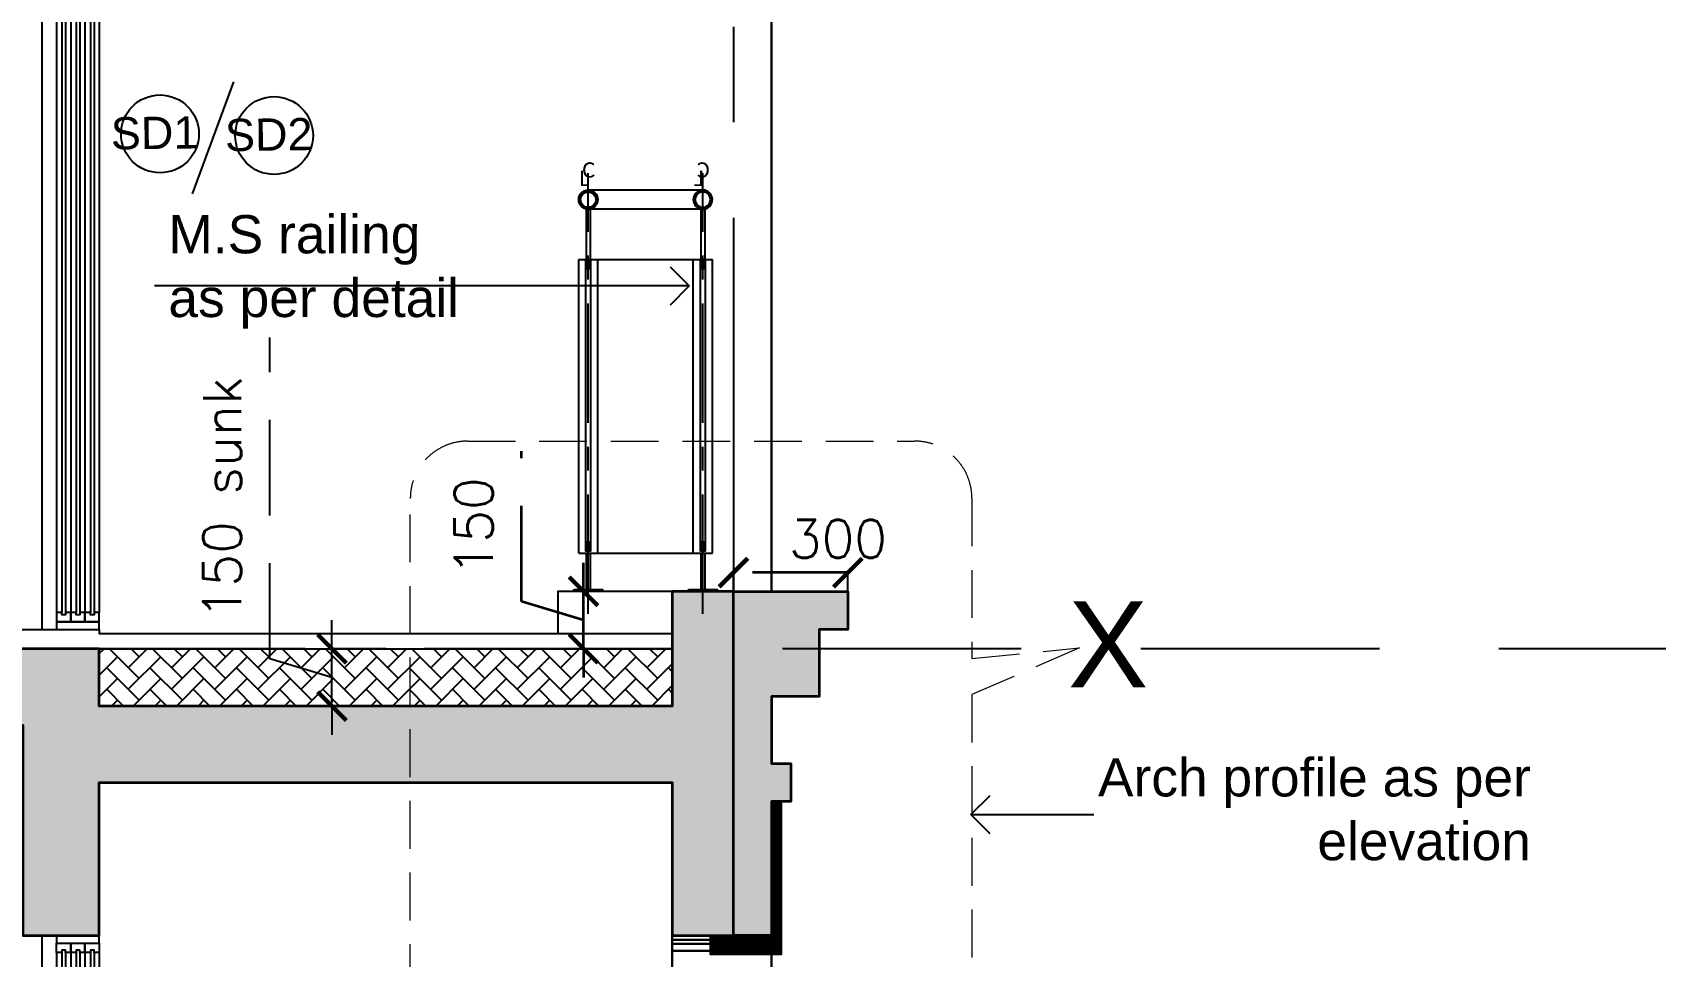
# Model space of a CAD drawing. Header units: millimetres. Extents: x 1066295 to 1300022, y -5734212 to -5454663.
# Drawn here: x 1120826 to 1125075, y -5541799 to -5539381 of the extents above; entities that cross this region are included whole.
import ezdxf
from ezdxf.enums import TextEntityAlignment as Align

# ---------------------------------------------------------------- set-up
doc = ezdxf.new("R2010")
doc.units = ezdxf.units.MM
doc.header["$LTSCALE"] = 1000
doc.header["$MEASUREMENT"] = 0
for name, pattern in [('AUDIT_D_120904163729-0', [0]), ('T9_PROFILE SECTIONS$0$AUDIT_D_120904163729-0', [0]), ('T9_PROFILE SECTIONS$0$CENTER', [2, 1.25, -0.25, 0.25, -0.25]), ('T9_PROFILE SECTIONS$0$HIDDEN', [0.375, 0.25, -0.125]), ('T9_PROFILE SECTIONS$0$HIDDEN2', [0.1875, 0.125, -0.0625]), ('T9_PROFILE SECTIONS$0$PHANTOM2', [1.25, 0.625, -0.125, 0.125, -0.125, 0.125, -0.125]), ('T9_PROFILE SECTIONS$0$T10(T7 IS SIMILAR BUT MIRROR) - DIMENSION & TEXTING$0$HIDDEN', [0.375, 0.25, -0.125])]:
    doc.linetypes.add(name, pattern=pattern)
doc.layers.get('0').update_dxf_attribs({"linetype": 'AUDIT_D_120904163729-0'})
for name, color, linetype in [('T9_PROFILE SECTIONS$0$a-alu frame', 4, 'Continuous'), ('T9_PROFILE SECTIONS$0$A-BUILDING LINE TURNS HERE', 252, 'T9_PROFILE SECTIONS$0$PHANTOM2'), ('T9_PROFILE SECTIONS$0$A-DIM', 2, 'Continuous'), ('T9_PROFILE SECTIONS$0$a-ele', 8, 'Continuous'), ('T9_PROFILE SECTIONS$0$A-SUNK SLAB', 251, 'T9_PROFILE SECTIONS$0$AUDIT_D_120904163729-0'), ('T9_PROFILE SECTIONS$0$a-window', 5, 'Continuous'), ('T9_PROFILE SECTIONS$0$DETAIL TEXT', 84, 'T9_PROFILE SECTIONS$0$HIDDEN'), ('T9_PROFILE SECTIONS$0$Elev 01', 8, 'Continuous'), ('T9_PROFILE SECTIONS$0$Elev 01 @ 1', 8, 'Continuous'), ('T9_PROFILE SECTIONS$0$ELEV 5', 8, 'Continuous'), ('T9_PROFILE SECTIONS$0$F.F.L', 36, 'Continuous'), ('T9_PROFILE SECTIONS$0$GLASS', 5, 'Continuous'), ('T9_PROFILE SECTIONS$0$HATCH 150', 8, 'Continuous'), ('T9_PROFILE SECTIONS$0$Leader', 2, 'T9_PROFILE SECTIONS$0$AUDIT_D_120904163729-0'), ('T9_PROFILE SECTIONS$0$LEVEL', 7, 'Continuous'), ('T9_PROFILE SECTIONS$0$T10(T7 IS SIMILAR BUT MIRROR) - DIMENSION & TEXTING$0$A-DIMENSIONS', 2, 'T9_PROFILE SECTIONS$0$T10(T7 IS SIMILAR BUT MIRROR) - DIMENSION & TEXTING$0$HIDDEN'), ('T9_PROFILE SECTIONS$0$TEXT ROOM', 7, 'Continuous'), ('T9_PROFILE SECTIONS$0$TYPICAL UNITS$0$a-door-no', 104, 'Continuous')]:
    doc.layers.add(name, color=color, linetype=linetype)
for name, color, linetype, lineweight in [('T9_PROFILE SECTIONS$0$A-DIMENSION', 2, 'Continuous', 35), ('T9_PROFILE SECTIONS$0$A-SLAB', 3, 'Continuous', 35), ('T9_PROFILE SECTIONS$0$ele', 1, 'Continuous', 30), ('T9_PROFILE SECTIONS$0$R0-18-10-2014-T1-1st Podium Floor Plan$0$Text', 7, 'Continuous', 0)]:
    doc.layers.add(name, color=color, linetype=linetype, lineweight=lineweight)
doc.styles.add('T9_PROFILE SECTIONS$0$arial', font='sanss___.ttf')
doc.styles.add('T9_PROFILE SECTIONS$0$ARIAL ARROW', font='arial.ttf')
doc.styles.add('T9_PROFILE SECTIONS$0$Romans 1', font='romans.shx', dxfattribs={"height": 100})
doc.styles.add('T9_PROFILE SECTIONS$0$TYPICAL UNITS$0$LODHA STANDERD', font='sanss___.ttf')
doc.dimstyles.new('T9_PROFILE SECTIONS$0$ALPINE S', dxfattribs={"dimscale": 0, "dimtxt": 100, "dimasz": 75, "dimexe": 0, "dimexo": 0, "dimgap": 75, "dimtad": 1, "dimdec": 0, "dimzin": 0, "dimdsep": 46, "dimtxsty": 'T9_PROFILE SECTIONS$0$Romans 1', "dimblk": 'T9_PROFILE SECTIONS$0$_ArchTick', "dimcen": 0.09, "dimclrd": 256, "dimclre": 256, "dimclrt": 7, "dimadec": 0, "dimazin": 0, "dimtfac": 1, "dimtdec": 0, "dimtofl": 0, "dimtmove": 1, "dimatfit": 0, "dimldrblk": 'T9_PROFILE SECTIONS$0$_Open90', "dimfxl": 1, "dimtolj": 1, "dimtzin": 0, "dimarcsym": 0})

# ---------------------------------------------------------------- blocks, each defined once
blk = doc.blocks.new('T9_PROFILE SECTIONS$0$window with railing')
at = {"layer": 'T9_PROFILE SECTIONS$0$a-ele'}
blk.add_lwpolyline([(-11244.9, -340863.7), (-11244.9, -338663.7)], dxfattribs=at)
at = {"layer": 'T9_PROFILE SECTIONS$0$a-window', "color": 250}
for p, q in [((-11394.9, -338708.7), (-11394.9, -340818.7)), ((-11381.6, -338708.7), (-11381.6, -340818.7)), ((-11371.6, -338708.7), (-11371.6, -340818.7))]:
    blk.add_line(p, q, dxfattribs=at)
at = {"layer": 'T9_PROFILE SECTIONS$0$a-window', "color": 1}
for p, q in [((-11357.4, -338708.7), (-11357.4, -340818.7)), ((-11319.9, -338708.7), (-11319.9, -340818.7)), ((-11319.9, -338708.7), (-11319.9, -340818.7)), ((-11282.4, -338708.7), (-11282.4, -340818.7))]:
    blk.add_line(p, q, dxfattribs=at)
at = {"layer": 'T9_PROFILE SECTIONS$0$a-window', "color": 5}
for p, q in [((-11344.1, -338708.7), (-11344.1, -340818.7)), ((-11334.1, -338708.7), (-11334.1, -340818.7)), ((-11306.6, -338708.7), (-11306.6, -340818.7)), ((-11296.6, -338708.7), (-11296.6, -340818.7))]:
    blk.add_line(p, q, dxfattribs=at)
at = {"layer": 'T9_PROFILE SECTIONS$0$a-window', "color": 4}
for points in [[(-11394.9, -338683.7), (-11394.9, -338663.7), (-11282.4, -338663.7), (-11282.4, -338683.7)], [(-11371.6, -338708.7), (-11357.4, -338708.7), (-11357.4, -338683.7), (-11394.9, -338683.7), (-11394.9, -338708.7), (-11381.6, -338708.7), (-11381.6, -338702.7), (-11371.6, -338702.7)], [(-11334.1, -338708.7), (-11319.9, -338708.7), (-11319.9, -338683.7), (-11357.4, -338683.7), (-11357.4, -338708.7), (-11344.1, -338708.7), (-11344.1, -338702.7), (-11334.1, -338702.7)], [(-11296.6, -338708.7), (-11282.4, -338708.7), (-11282.4, -338683.7), (-11319.9, -338683.7), (-11319.9, -338708.7), (-11306.6, -338708.7), (-11306.6, -338702.7), (-11296.6, -338702.7)], [(-11371.6, -340818.7), (-11357.4, -340818.7), (-11357.4, -340843.7), (-11394.9, -340843.7), (-11394.9, -340818.7), (-11381.6, -340818.7), (-11381.6, -340824.7), (-11371.6, -340824.7)], [(-11334.1, -340818.7), (-11319.9, -340818.7), (-11319.9, -340843.7), (-11357.4, -340843.7), (-11357.4, -340818.7), (-11344.1, -340818.7), (-11344.1, -340824.7), (-11334.1, -340824.7)], [(-11296.6, -340818.7), (-11282.4, -340818.7), (-11282.4, -340843.7), (-11319.9, -340843.7), (-11319.9, -340818.7), (-11306.6, -340818.7), (-11306.6, -340824.7), (-11296.6, -340824.7)], [(-11394.9, -340863.7), (-11394.9, -340843.7), (-11282.4, -340843.7), (-11282.4, -340863.7)]]:
    blk.add_lwpolyline(points, close=True, dxfattribs=at)
blk = doc.blocks.new('T9_PROFILE SECTIONS$0$A$C6E3644B4')
at = {"layer": 'T9_PROFILE SECTIONS$0$A-DIM', "ltscale": 0.7}
h = blk.add_hatch(color=8, dxfattribs=at)
edge = h.paths.add_edge_path()
edge.add_arc((0, 1025), 25, 0, 360)
edge = h.paths.add_edge_path(flags=17)
edge.add_arc((0, 1025), 20, 0, 360)
for points in [[(6, 868.7), (-6, 868.7), (-6, 843.7), (6, 843.7)], [(6, 130), (-6, 130), (-6, 105), (6, 105)]]:
    blk.add_hatch(color=8, dxfattribs=at).paths.add_polyline_path(points)
at = {"layer": 'T9_PROFILE SECTIONS$0$A-DIM', "color": 5, "linetype": 'T9_PROFILE SECTIONS$0$CENTER', "ltscale": 0.25}
blk.add_line((0, -59), (0, 1094.7), dxfattribs=at)
at = {"layer": 'T9_PROFILE SECTIONS$0$A-DIM', "ltscale": 0.7}
for p, q in [((-5, 1000.1), (-5, 868.4)), ((5, 1000.1), (5, 868.4)), ((25, 868.4), (-25, 868.4)), ((-25, 100.4), (-25, 868.4)), ((25, 100.4), (25, 868.4)), ((25, 100.4), (-25, 100.4)), ((-5, 100.4), (-5, 5)), ((5, 100.4), (5, 5))]:
    blk.add_line(p, q, dxfattribs=at)
blk.add_lwpolyline([(37.5, 5), (-37.5, 5), (-37.5, 0), (37.5, 0)], close=True, dxfattribs=at)
for radius in [25, 20]:
    blk.add_circle((0, 1025), radius, dxfattribs=at)
at = {"layer": 'T9_PROFILE SECTIONS$0$GLASS', "ltscale": 0.7}
for points in [[(-6, 868.4), (-6, 843.7), (6, 843.7), (6, 868.4)], [(-6, 105), (6, 105), (6, 868.4), (-6, 868.4)], [(-6, 130), (-6, 105), (6, 105), (6, 130)]]:
    blk.add_lwpolyline(points, close=True, dxfattribs=at)
at = {"layer": 'T9_PROFILE SECTIONS$0$DETAIL TEXT', "color": 0, "char_height": 40, "width": 489.252, "attachment_point": 1, "style": 'T9_PROFILE SECTIONS$0$arial'}
for s, insert in [('{\\fCalibri|b0|i0|c0|p34;C}', (-17.8, 1122.7)), ('{\\fCalibri|b0|i0|c0|p34;L}', (-2.8, 1100.5))]:
    blk.add_mtext(s, dxfattribs=dict(at, insert=insert))
blk = doc.blocks.new('T9_PROFILE SECTIONS$0$_ArchTick')
at = {"color": 0, "linetype": 'ByBlock', "const_width": 0.15}
blk.add_lwpolyline([(-0.5, -0.5), (0.5, 0.5)], dxfattribs=at)
blk = doc.blocks.new('T9_PROFILE SECTIONS$0$87i')
at = {"layer": 'T9_PROFILE SECTIONS$0$ELEV 5', "ltscale": 0.7}
blk.add_line((1323521.8, -5678204.4), (1325621.8, -5678204.4), dxfattribs=at)
at = {"layer": 'T9_PROFILE SECTIONS$0$a-alu frame', "linetype": 'Continuous', "xscale": -1, "rotation": 270}
blk.add_blockref('T9_PROFILE SECTIONS$0$window with railing', (1664285.5, -5665049.5, 0), dxfattribs=at)
blk = doc.blocks.new('*D860')
at = {"layer": 'T9_PROFILE SECTIONS$0$A-DIMENSION', "linetype": 'T9_PROFILE SECTIONS$0$HIDDEN', "lineweight": -2, "transparency": 16777216}
for p, q in [((1124406.2, -5538445.1), (1124406.2, -5538396)), ((1124706.2, -5538445.1), (1124706.2, -5538396))]:
    blk.add_line(p, q, dxfattribs=at)
at = {"layer": 'T9_PROFILE SECTIONS$0$A-DIMENSION', "linetype": 'T9_PROFILE SECTIONS$0$HIDDEN', "transparency": 16777216}
blk.add_line((1124706.2, -5538396), (1124406.2, -5538396), dxfattribs=at)
at = {"layer": 'T9_PROFILE SECTIONS$0$A-DIMENSION', "linetype": 'ByBlock', "transparency": 16777216, "xscale": 75, "yscale": 75, "zscale": 75, "rotation": 180}
blk.add_blockref('T9_PROFILE SECTIONS$0$_ArchTick', (1124406.2, -5538396), dxfattribs=at)
at = {"layer": 'T9_PROFILE SECTIONS$0$A-DIMENSION', "linetype": 'ByBlock', "transparency": 16777216, "xscale": 75, "yscale": 75, "zscale": 75}
blk.add_blockref('T9_PROFILE SECTIONS$0$_ArchTick', (1124706.2, -5538396), dxfattribs=at)
at = {"layer": 'T9_PROFILE SECTIONS$0$A-DIMENSION', "color": 7, "linetype": 'ByBlock', "transparency": 16777216, "insert": (1124680, -5538307.5), "char_height": 100, "attachment_point": 5, "style": 'T9_PROFILE SECTIONS$0$Romans 1'}
blk.add_mtext('\\A1;300', dxfattribs=at)
blk = doc.blocks.new('T9_PROFILE SECTIONS$0$_Open90')
at = {"color": 0, "linetype": 'ByBlock', "lineweight": -2}
for p, q in [((0, 0), (-1, 0)), ((-0.5, 0.5), (0, 0)), ((0, 0), (-0.5, -0.5))]:
    blk.add_line(p, q, dxfattribs=at)
blk = doc.blocks.new('*D861')
at = {"layer": 'T9_PROFILE SECTIONS$0$A-DIMENSION', "linetype": 'T9_PROFILE SECTIONS$0$HIDDEN', "transparency": 16777216}
for p, q in [((1123851.5, -5538471.3), (1123851.5, -5538078.4)), ((1124014, -5538445.1), (1124014, -5538370.1)), ((1124014, -5538595.1), (1124014, -5538445.1)), ((1124014, -5538520.1), (1123851.5, -5538471.3)), ((1124014, -5538595.1), (1124014, -5538670.1))]:
    blk.add_line(p, q, dxfattribs=at)
at = {"layer": 'T9_PROFILE SECTIONS$0$A-DIMENSION', "linetype": 'T9_PROFILE SECTIONS$0$HIDDEN', "lineweight": -2, "transparency": 16777216}
for p, q in [((1124246.2, -5538445.1), (1124014, -5538445.1)), ((1124246.2, -5538595.1), (1124014, -5538595.1))]:
    blk.add_line(p, q, dxfattribs=at)
at = {"layer": 'T9_PROFILE SECTIONS$0$A-DIMENSION', "linetype": 'ByBlock', "transparency": 16777216, "xscale": 75, "yscale": 75, "zscale": 75}
for p, rotation in [((1124014, -5538445.1), 270), ((1124014, -5538595.1), 90)]:
    blk.add_blockref('T9_PROFILE SECTIONS$0$_ArchTick', p, dxfattribs=dict(at, rotation=rotation))
at = {"layer": 'T9_PROFILE SECTIONS$0$A-DIMENSION', "color": 7, "linetype": 'ByBlock', "transparency": 16777216, "insert": (1123726.5, -5538274.9), "char_height": 100, "attachment_point": 5, "rotation": 90, "style": 'T9_PROFILE SECTIONS$0$Romans 1'}
blk.add_mtext('\\A1;150', dxfattribs=at)
blk = doc.blocks.new('*D862')
at = {"layer": 'T9_PROFILE SECTIONS$0$T10(T7 IS SIMILAR BUT MIRROR) - DIMENSION & TEXTING$0$A-DIMENSIONS', "lineweight": -2, "transparency": 16777216}
for p, q in [((1123192.9, -5538621.3), (1123192.9, -5537780.8)), ((1123355.4, -5538595.1), (1123355.4, -5538520.1)), ((1123355.4, -5538745.1), (1123355.4, -5538595.1)), ((1123355.4, -5538670.1), (1123192.9, -5538621.3)), ((1123355.4, -5538745.1), (1123355.4, -5538820.1))]:
    blk.add_line(p, q, dxfattribs=at)
at = {"layer": 'T9_PROFILE SECTIONS$0$T10(T7 IS SIMILAR BUT MIRROR) - DIMENSION & TEXTING$0$A-DIMENSIONS', "linetype": 'T9_PROFILE SECTIONS$0$HIDDEN', "lineweight": -2, "transparency": 16777216}
for p, q in [((1123496.2, -5538595.1), (1123355.4, -5538595.1)), ((1123496.2, -5538745.1), (1123355.4, -5538745.1))]:
    blk.add_line(p, q, dxfattribs=at)
at = {"layer": 'T9_PROFILE SECTIONS$0$T10(T7 IS SIMILAR BUT MIRROR) - DIMENSION & TEXTING$0$A-DIMENSIONS', "linetype": 'ByBlock', "lineweight": -2, "transparency": 16777216, "xscale": 75, "yscale": 75, "zscale": 75}
for p, rotation in [((1123355.4, -5538595.1), 270), ((1123355.4, -5538745.1), 90)]:
    blk.add_blockref('T9_PROFILE SECTIONS$0$_ArchTick', p, dxfattribs=dict(at, rotation=rotation))
at = {"layer": 'T9_PROFILE SECTIONS$0$T10(T7 IS SIMILAR BUT MIRROR) - DIMENSION & TEXTING$0$A-DIMENSIONS', "color": 7, "linetype": 'ByBlock', "transparency": 16777216, "insert": (1123067.9, -5538201.1), "char_height": 100, "attachment_point": 5, "rotation": 90, "style": 'T9_PROFILE SECTIONS$0$Romans 1', "bg_fill": 3, "box_fill_scale": 1.25, "bg_fill_color": 256, "bg_fill_true_color": 13158600, "bg_fill_transparency": 0}
blk.add_mtext('\\A1;150 sunk', dxfattribs=at)
blk = doc.blocks.new('T9_PROFILE SECTIONS$0$TYPICAL UNITS$0$B-flat-33')
at = {"layer": 'T9_PROFILE SECTIONS$0$TYPICAL UNITS$0$a-door-no'}
blk.add_ellipse((14107.6, 1401.5), major_axis=(0, -181), ratio=0.999989, dxfattribs=at)
at = {"layer": 'T9_PROFILE SECTIONS$0$TYPICAL UNITS$0$a-door-no', "style": 'T9_PROFILE SECTIONS$0$TYPICAL UNITS$0$LODHA STANDERD', "oblique": 0.00002, "width": 0.999989}
blk.add_attdef('OP1', text='', height=150, rotation=0.75922, dxfattribs=at).set_placement((14117, 1331.6), align=Align.CENTER)
blk = doc.blocks.new('T9_PROFILE SECTIONS')
at = {"layer": 'T9_PROFILE SECTIONS$0$A-SUNK SLAB', "linetype": 'ByBlock'}
h = blk.add_hatch(dxfattribs=at)
h.set_pattern_fill('AR-HBONE', color=256, scale=10, angle=450)
h.set_pattern_definition([(225, (-4588074.914, -7003141.897), (-4e-14, -56.5685425), [120, -40]), (315, (-4588103.2, -7003170.18), (-4e-14, -56.5685425), [120, -40])])
h.paths.add_polyline_path([(1124246.2086, -5538745.054), (1122746.2086, -5538745.054), (1122746.2086, -5538595.054), (1124246.2086, -5538595.054)])
at = {"layer": 'T9_PROFILE SECTIONS$0$Elev 01', "ltscale": 0.7}
h = blk.add_hatch(color=8, dxfattribs=at)
edge = h.paths.add_edge_path(flags=16)
edge.add_arc((1124026.2252, -5537420.054), 20, -90, 270, ccw=False)
edge = h.paths.add_edge_path()
edge.add_arc((1124026.2252, -5537420.054), 25, -90, 270, ccw=False)
for points in [[(1124032.1959, -5537576.3065), (1124032.1959, -5537601.3065), (1124020.1959, -5537601.3065), (1124020.1959, -5537576.3065)], [(1124032.1959, -5538315.054), (1124032.1959, -5538340.054), (1124020.1959, -5538340.054), (1124020.1959, -5538315.054)]]:
    blk.add_hatch(color=8, dxfattribs=at).paths.add_polyline_path(points)
at = {"layer": 'T9_PROFILE SECTIONS$0$HATCH 150'}
h = blk.add_hatch(color=8, dxfattribs=at)
h.dxf.hatch_style = 1
h.paths.add_polyline_path([(1124246.2086, -5538445.054), (1124246.2086, -5538595.054), (1124246.2086, -5538745.054), (1122746.2086, -5538745.054), (1122746.2086, -5538595.054), (1120782.8348, -5538595.054), (1120782.8348, -5538795.054), (1122546.2086, -5538795.054), (1122546.2086, -5539345.054), (1122746.2086, -5539345.054), (1122746.2086, -5538945.054), (1124246.2086, -5538945.054), (1124246.2086, -5539345.054), (1124406.2086, -5539345.054), (1124406.2086, -5538445.054)])
h = blk.add_hatch(dxfattribs=at)
h.set_pattern_fill('AR-SAND', color=8, scale=10, angle=450)
h.set_pattern_definition([(217.5, (-4580418.03, -7000141.897), (0.62993358, -19.26823769), [0, -15.2, 0, -17, 0, -16.25]), (187.5, (-4580418.03, -7000141.897), (-17.69776705, -28.22146065), [0, -8.2, 0, -13.7, 0, -5.25]), (147.5, (-4580405.73, -7000141.897), (-31.141418618, -0.056590535), [0, -5, 0, -18, 0, -23.5]), (137.5, (-4580405.73, -7000141.897), (-30.06126605, -8.77675565), [0, -2.5, 0, -11.8, 0, -13.5])])
h.paths.add_polyline_path([(1124406.2086, -5539345.054), (1124406.2086, -5538445.054), (1124706.2086, -5538445.054), (1124706.2086, -5538545.0546), (1124631.2382, -5538545.0546), (1124631.2382, -5538720.055), (1124506.2382, -5538720.055), (1124506.2382, -5538895.0546), (1124556.2382, -5538895.0546), (1124556.2382, -5538995.055), (1124506.1594, -5538995.0673), (1124506.2824, -5539345.408)])
at = {"layer": 'T9_PROFILE SECTIONS$0$A-BUILDING LINE TURNS HERE', "ltscale": 2}
blk.add_line((1124406.2086, -5454967.5259), (1124406.2086, -5549767.0766), dxfattribs=at)
at = {"layer": 'T9_PROFILE SECTIONS$0$A-SLAB', "linetype": 'ByBlock'}
for points in [[(1124246.2086, -5538445.054), (1124246.2086, -5538595.054), (1124246.2086, -5538745.054), (1122746.2086, -5538745.054), (1122746.2086, -5538595.054), (1120782.8348, -5538595.054), (1120782.8348, -5538795.054), (1122546.2086, -5538795.054), (1122546.2086, -5539345.054), (1122746.2086, -5539345.054), (1122746.2086, -5538945.054), (1124246.2086, -5538945.054), (1124246.2086, -5539345.054), (1124406.2086, -5539345.054), (1124406.2086, -5538445.054)], [(1124406.2086, -5539345.054), (1124406.2086, -5539345.054), (1124406.2086, -5539345.054), (1124406.2086, -5538445.054), (1124706.2086, -5538445.054), (1124706.2086, -5538545.0546), (1124631.2382, -5538545.0546), (1124631.2382, -5538720.055), (1124506.2382, -5538720.055), (1124506.2382, -5538895.0546), (1124556.2382, -5538895.0546), (1124556.2382, -5538995.055), (1124506.1594, -5538995.0673), (1124506.2824, -5539345.408)]]:
    blk.add_lwpolyline(points, close=True, dxfattribs=at)
at = {"layer": 'T9_PROFILE SECTIONS$0$A-SUNK SLAB', "linetype": 'ByBlock'}
blk.add_lwpolyline([(1124246.2086, -5538745.054), (1122746.2086, -5538745.054), (1122746.2086, -5538595.054), (1124246.2086, -5538595.054)], close=True, dxfattribs=at)
at = {"layer": 'T9_PROFILE SECTIONS$0$ele', "color": 8}
for p, q in [((1124506.2086, -5539345.408), (1124246.1717, -5539345.408)), ((1124246.1717, -5539356.3056), (1124506.2086, -5539356.3056)), ((1124246.1717, -5539367.2032), (1124506.2086, -5539367.2032)), ((1124246.1717, -5539385.2759), (1124506.2086, -5539385.2759))]:
    blk.add_line(p, q, dxfattribs=at)
blk.add_lwpolyline([(1124506.2086, -5539345.408), (1124246.1717, -5539345.408), (1124246.1717, -5541445.0295), (1124506.2086, -5541445.0295)], close=True, dxfattribs=at)
at = {"layer": 'T9_PROFILE SECTIONS$0$Elev 01', "color": 5, "linetype": 'T9_PROFILE SECTIONS$0$CENTER', "ltscale": 0.25}
blk.add_line((1124026.2252, -5538504.0471), (1124026.2252, -5537350.3419), dxfattribs=at)
at = {"layer": 'T9_PROFILE SECTIONS$0$Elev 01', "ltscale": 0.7}
for p, q in [((1124326.2086, -5537395.054), (1124026.2252, -5537395.054)), ((1124021.2252, -5537444.9186), (1124021.2252, -5537576.654)), ((1124326.2086, -5537445.054), (1124026.2252, -5537445.054)), ((1124031.2252, -5537444.9186), (1124031.2252, -5537576.654)), ((1124001.2252, -5537576.654), (1124051.2252, -5537576.654)), ((1124001.2252, -5538344.654), (1124001.2252, -5537576.654)), ((1124051.2252, -5538344.654), (1124051.2252, -5537576.654)), ((1124051.2252, -5537576.654), (1124301.2086, -5537576.654)), ((1124001.2252, -5538344.654), (1124051.2252, -5538344.654)), ((1124021.2252, -5538344.654), (1124021.2252, -5538440.054)), ((1124031.2252, -5538344.654), (1124031.2252, -5538440.054)), ((1124051.2252, -5538344.654), (1124301.2086, -5538344.654))]:
    blk.add_line(p, q, dxfattribs=at)
for points in [[(1124032.1959, -5538340.054), (1124020.1959, -5538340.054), (1124020.1959, -5537576.654), (1124032.1959, -5537576.654)], [(1124032.1959, -5537576.654), (1124032.1959, -5537601.3065), (1124020.1959, -5537601.3065), (1124020.1959, -5537576.654)], [(1124032.1959, -5538315.054), (1124032.1959, -5538340.054), (1124020.1959, -5538340.054), (1124020.1959, -5538315.054)], [(1123988.7252, -5538440.054), (1124063.7252, -5538440.054), (1124063.7252, -5538445.054), (1123988.7252, -5538445.054)]]:
    blk.add_lwpolyline(points, close=True, dxfattribs=at)
at = {"layer": 'T9_PROFILE SECTIONS$0$Elev 01', "linetype": 'ByBlock'}
blk.add_lwpolyline([(1124246.2086, -5538445.054), (1123946.2252, -5538445.054), (1123946.2252, -5538555.054)], dxfattribs=at)
at = {"layer": 'T9_PROFILE SECTIONS$0$Elev 01', "ltscale": 0.7}
for radius in [25, 20]:
    blk.add_circle((1124026.2252, -5537420.054), radius, dxfattribs=at)
at = {"layer": 'T9_PROFILE SECTIONS$0$ELEV 5', "linetype": 'ByBlock'}
for p, q in [((1124506.2086, -5536345.054), (1124506.2092, -5538445.054)), ((1124506.2086, -5539370.0541), (1124506.1594, -5538995.0673))]:
    blk.add_line(p, q, dxfattribs=at)
at = {"layer": 'T9_PROFILE SECTIONS$0$ELEV 5', "ltscale": 0.7}
blk.add_line((1124506.2086, -5538445.054), (1124506.2086, -5536345.0541), dxfattribs=at)
at = {"layer": 'T9_PROFILE SECTIONS$0$F.F.L', "linetype": 'Continuous', "ltscale": 0.1}
blk.add_lwpolyline([(1120782.8348, -5538545.054), (1122746.2086, -5538545.054), (1122746.2086, -5538555.054), (1124246.2086, -5538555.054)], dxfattribs=at)
at = {"layer": 'T9_PROFILE SECTIONS$0$LEVEL', "color": 8, "linetype": 'T9_PROFILE SECTIONS$0$HIDDEN2', "ltscale": 5}
blk.add_line((1261097.5948, -5538595.054, -0.01), (1103452.4742, -5538595.054, -0.01), dxfattribs=at)
at = {"layer": 'T9_PROFILE SECTIONS$0$R0-18-10-2014-T1-1st Podium Floor Plan$0$Text', "linetype": 'T9_PROFILE SECTIONS$0$HIDDEN', "ltscale": 0.5}
blk.add_lwpolyline([(1125030.8444, -5538620.2297), (1125312.3893, -5538592.5808), (1125030.8444, -5538714.9839)], dxfattribs=at)
at = {"layer": 'T9_PROFILE SECTIONS$0$TEXT ROOM', "ltscale": 0.1}
blk.add_line((1122990.4363, -5537404.8216), (1123098.402, -5537111.9564), dxfattribs=at)
at = {"linetype": 'Continuous', "xscale": -1}
blk.add_blockref('T9_PROFILE SECTIONS$0$window with railing', (1111351.3332, -5197681.3673), dxfattribs=at)
at = {"linetype": 'ByBlock', "xscale": -1}
blk.add_blockref('T9_PROFILE SECTIONS$0$A$C6E3644B4', (1124326.2086, -5538445.054), dxfattribs=at)
at = {"layer": 'T9_PROFILE SECTIONS$0$TEXT ROOM', "ltscale": 0.1}
ref = blk.add_blockref('T9_PROFILE SECTIONS$0$TYPICAL UNITS$0$B-flat-33', (1114969.5826, -5538036.2665), dxfattribs=dict(at, xscale=0.5625, yscale=0.5625, zscale=0.5625))
ref.add_attrib('OP1', 'SD1', dxfattribs={"layer": 'T9_PROFILE SECTIONS$0$TYPICAL UNITS$0$a-door-no', "height": 84.375, "rotation": 0.7592242, "style": 'T9_PROFILE SECTIONS$0$TYPICAL UNITS$0$LODHA STANDERD', "oblique": 0.0000158, "width": 0.999989}).set_placement((1122891.5446, -5537287.4886), align=Align.CENTER)
ref = blk.add_blockref('T9_PROFILE SECTIONS$0$TYPICAL UNITS$0$B-flat-33', (1115268.3601, -5538040.6709), dxfattribs=dict(at, xscale=0.5625, yscale=0.5625, zscale=0.5625))
ref.add_attrib('OP1', 'SD2', dxfattribs={"layer": 'T9_PROFILE SECTIONS$0$TYPICAL UNITS$0$a-door-no', "height": 84.375, "rotation": 0.7592242, "style": 'T9_PROFILE SECTIONS$0$TYPICAL UNITS$0$LODHA STANDERD', "oblique": 0.0000158, "width": 0.999989}).set_placement((1123190.3221, -5537291.893), align=Align.CENTER)
at = {"layer": 'T9_PROFILE SECTIONS$0$Elev 01 @ 1', "color": 0, "char_height": 40, "width": 489.25152, "attachment_point": 3, "style": 'T9_PROFILE SECTIONS$0$arial'}
for s, insert in [('{\\fCalibri|b0|i0|c0|p34;C}', (1124044.0456, -5537322.3545)), ('{\\fCalibri|b0|i0|c0|p34;L}', (1124029.0007, -5537344.532))]:
    blk.add_mtext(s, dxfattribs=dict(at, insert=insert))
at = {"layer": 'T9_PROFILE SECTIONS$0$R0-18-10-2014-T1-1st Podium Floor Plan$0$Text', "linetype": 'ByBlock', "style": 'T9_PROFILE SECTIONS$0$ARIAL ARROW'}
blk.add_text('X', height=225, dxfattribs=at).set_placement((1125282.4406, -5538695.6943, 0))
at = {"layer": 'T9_PROFILE SECTIONS$0$R0-18-10-2014-T1-1st Podium Floor Plan$0$Text', "char_height": 100, "width": 1133.401091, "style": 'T9_PROFILE SECTIONS$0$ARIAL ARROW'}
for s, insert, attachment_point in [('M.S railing \\Pas per detail\\P  ', (1122927.0539, -5537924.0689), 7), ('Arch profile as per elevation \\P  ', (1126494.18, -5539316.4055), 9)]:
    blk.add_mtext(s, dxfattribs=dict(at, insert=insert, attachment_point=attachment_point))
at = {"layer": 'T9_PROFILE SECTIONS$0$A-DIMENSION', "linetype": 'ByBlock'}
dim = blk.add_linear_dim(base=(1124013.9754, -5538445.054), p1=(1124246.2086, -5538595.054), p2=(1124246.2086, -5538445.054), angle=90, dimstyle='T9_PROFILE SECTIONS$0$ALPINE S', override={"dimscale": 1, "dimfxl": 5, "dimlwd": 65535, "dimarcsym": 1}, dxfattribs=at)
dim.commit()
dim.dimension.update_dxf_attribs({"geometry": '*D861', "text_midpoint": (1123726.4754, -5538396.304)})
dim = blk.add_linear_dim(base=(1124406.2086, -5538395.9772), p1=(1124706.2086, -5538445.054), p2=(1124406.2086, -5538445.054), dimstyle='T9_PROFILE SECTIONS$0$ALPINE S', override={"dimscale": 1, "dimfxl": 5, "dimlwd": 65535, "dimarcsym": 1}, dxfattribs=at)
dim.commit()
dim.dimension.update_dxf_attribs({"geometry": '*D860', "text_midpoint": (1124679.9586, -5538432.5486), "dimtype": 128})
at = {"layer": 'T9_PROFILE SECTIONS$0$Leader'}
for points in [[(1124290.3141, -5537645.9389, 0.0002), (1122890.4639, -5537645.9389, 0.0002)], [(1125028.2498, -5539029.0466, -0.0202), (1125349.6428, -5539029.0466, -0.0202)]]:
    blk.add_leader(points, dimstyle='T9_PROFILE SECTIONS$0$ALPINE S', override={"dimscale": 1, "dimasz": 100, "dimtad": 0, "dimclrd": 256}, dxfattribs=at)
at = {"linetype": 'ByBlock', "rotation": 90}
blk.add_blockref('T9_PROFILE SECTIONS$0$87i', (-4553698.1532, -6864966.8482), dxfattribs=at)
at = {"layer": 'T9_PROFILE SECTIONS$0$T10(T7 IS SIMILAR BUT MIRROR) - DIMENSION & TEXTING$0$A-DIMENSIONS', "linetype": 'ByBlock'}
dim = blk.add_linear_dim(base=(1123355.3777, -5538595.054), p1=(1123496.2086, -5538745.054), p2=(1123496.2086, -5538595.054), angle=90, text='<> sunk', dimstyle='T9_PROFILE SECTIONS$0$ALPINE S', override={"dimscale": 1, "dimfxl": 5, "dimtfill": 1, "dimarcsym": 1}, dxfattribs=at)
dim.commit()
dim.dimension.update_dxf_attribs({"geometry": '*D862', "text_midpoint": (1123067.8777, -5538546.304)})
h = blk.add_hatch(dxfattribs=at)
h.set_pattern_fill('ANSI31', color=256, scale=25)
h.set_pattern_definition([(45, (4672.4277, 130000), (-2.2097086912, 2.2097086912), [])])
edge = h.paths.add_edge_path()
edge.add_line((1124347.1091, -5539345.054), (1124506.2053, -5539345.0332))
edge.add_line((1124506.2053, -5539345.0332), (1124506.1594, -5538995.0673))
edge.add_line((1124506.1594, -5538995.0673), (1124531.1988, -5538995.0611))
edge.add_line((1124531.1988, -5538995.0611), (1124531.1988, -5539395.0541))
edge.add_line((1124531.1988, -5539395.0541), (1124346.1717, -5539395.0541))
edge.add_line((1124346.1717, -5539395.0541), (1124346.1717, -5539345.408))
at = {"layer": 'T9_PROFILE SECTIONS$0$R0-18-10-2014-T1-1st Podium Floor Plan$0$Text', "linetype": 'T9_PROFILE SECTIONS$0$HIDDEN', "ltscale": 0.5}
blk.add_lwpolyline([(1125030.8444, -5538714.9839), (1125030.8444, -5539680.9143, -0.414213562), (1124880.8444, -5539830.9143), (1123710.4404, -5539830.9143, -0.414213562), (1123560.4404, -5539680.9143), (1123560.4404, -5538201.8731, -0.414213562), (1123710.4404, -5538051.8731), (1124880.8444, -5538051.8731, -0.414213562), (1125030.8444, -5538201.8731), (1125030.8444, -5538620.2297)], format="xyb", dxfattribs=at)
at = {"layer": 'T9_PROFILE SECTIONS$0$T10(T7 IS SIMILAR BUT MIRROR) - DIMENSION & TEXTING$0$A-DIMENSIONS', "linetype": 'ByBlock'}
blk.add_lwpolyline([(1124347.1091, -5539345.054), (1124506.2053, -5539345.0332), (1124506.1594, -5538995.0673), (1124531.1988, -5538995.0611), (1124531.1988, -5539395.0541), (1124346.1717, -5539395.0541), (1124346.1717, -5539345.408)], dxfattribs=at)

msp = doc.modelspace()

# ---------------------------------------------------------------- block references
at = {"linetype": 'ByBlock'}
msp.add_blockref('T9_PROFILE SECTIONS', (-1745.2, -2398.4, 0.4), dxfattribs=at)

doc.saveas('drawing.dxf')
